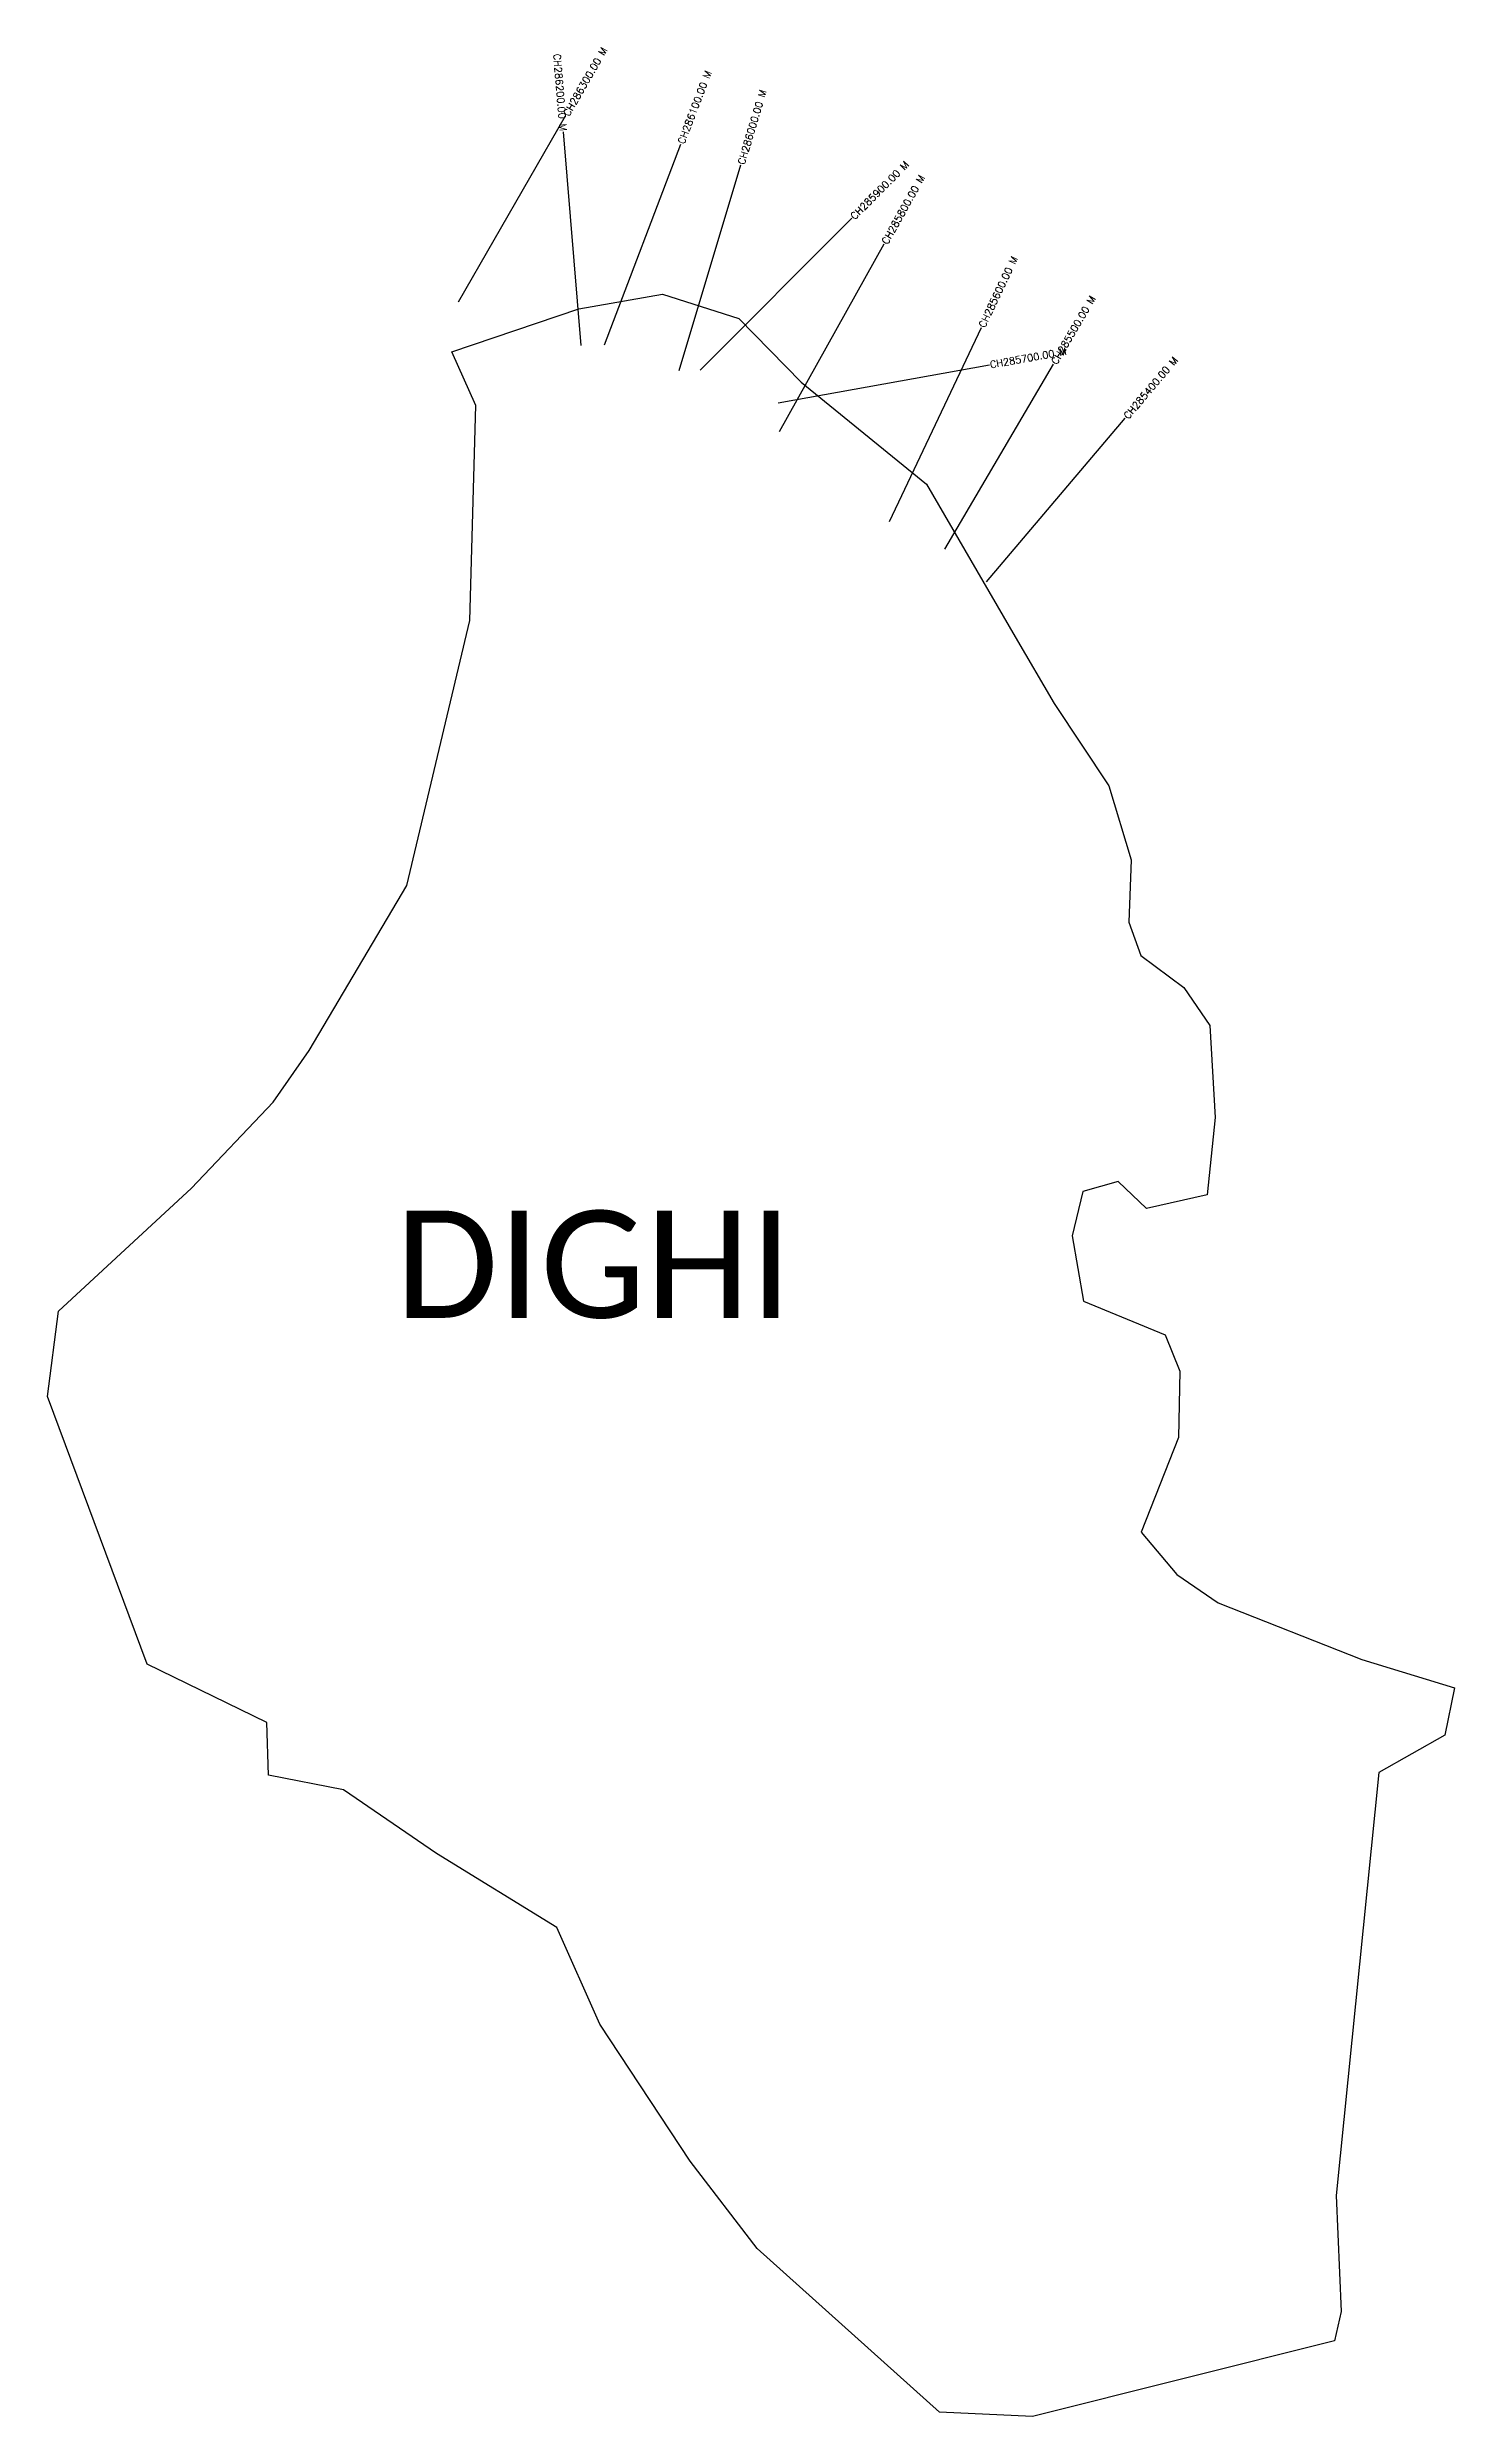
# Model space of a CAD drawing. Header units: metres. Extents: x 283839 to 285807, y 2019455 to 2022767.
import ezdxf
from ezdxf.enums import TextEntityAlignment as Align

# ---------------------------------------------------------------- set-up
doc = ezdxf.new("R2010")
doc.units = ezdxf.units.M
doc.header["$MEASUREMENT"] = 0
for name, color, linetype in [('CS', 134, 'Continuous'), ('CSMark', 6, 'Continuous'), ('village', 3, 'Continuous'), ('VILLAGE NAME', 250, 'Continuous')]:
    doc.layers.add(name, color=color, linetype=linetype)
doc.styles.get("Standard").update_dxf_attribs({"font": 'simplex.shx'})

msp = doc.modelspace()

# ---------------------------------------------------------------- linework, layer by layer
at = {"color": 6, "flags": 128}
msp.add_lwpolyline([(283838.8, 2020880.9), (283854.4, 2021000.4)], dxfattribs=at)
at = {"layer": 'CS'}
for p, q in [((284413.9, 2022411.3), (284563.5, 2022671.3)), ((284585.4, 2022350.3), (284560.5, 2022649.3)), ((284617.8, 2022351.5), (284724.5, 2022631.9)), ((284722.6, 2022315.5), (284808.6, 2022602.9)), ((284751.6, 2022316.1), (284963.7, 2022528.3)), ((284862.7, 2022230.3), (285008.9, 2022492.3)), ((285016.5, 2022104.4), (285145, 2022375.5)), ((284860.9, 2022270.4), (285156.2, 2022323.2)), ((285094.1, 2022065.6), (285245.8, 2022324.4)), ((285152.2, 2022020), (285346.1, 2022248.9))]:
    msp.add_line(p, q, dxfattribs=at)
at = {"layer": 'village', "color": 6}
for points in [[(283854.4, 2021000.4, 0), (284040.3, 2021172, 0), (284154.7, 2021292.5, 0), (284204.8, 2021364.5, 0), (284341.6, 2021595.5, 0), (284429.5, 2021966, 0), (284438, 2022266.7, 0), (284404.4, 2022341.5, 0), (284582.1, 2022401.4, 0), (284699, 2022421.9, 0), (284806, 2022388.2, 0), (284893, 2022298.9, 0), (285068.1, 2022156.7, 0), (285192.2, 2021943.2, 0), (285246.8, 2021849.8, 0), (285323.1, 2021734.6, 0), (285354.6, 2021631.2, 0), (285351.3, 2021544.3, 0), (285368.1, 2021497.4, 0), (285428, 2021452.8, 0), (285464.5, 2021399.6, 0), (285471.9, 2021270.9, 0), (285460.7, 2021162.9, 0), (285375.9, 2021143.8, 0), (285336.2, 2021181.6, 0), (285286.9, 2021167.4, 0), (285271.8, 2021105.6, 0), (285287.9, 2021014.3, 0), (285402.2, 2020967, 0), (285422.7, 2020916.1, 0), (285420.7, 2020823.6, 0), (285368.6, 2020691.4, 0), (285418.5, 2020631.8, 0)], [(285418.5, 2020631.8, 0), (285476.1, 2020592.4, 0), (285676.9, 2020513.3, 0), (285806.9, 2020473.5, 0), (285793.1, 2020407.5, 0), (285701, 2020355.3, 0), (285641.4, 2019763.9, 0), (285648.3, 2019601.7, 0), (285639.1, 2019560.6, 0), (285216.7, 2019454.5, 0), (285086.5, 2019460.8, 0), (284831.6, 2019689.4, 0), (284737.9, 2019811.8, 0), (284611.6, 2020003.2, 0), (284551.2, 2020138.6, 0), (284383, 2020242.1, 0), (284253, 2020331.1, 0), (284147.9, 2020351.4, 0), (284145.9, 2020425.1, 0), (283978.6, 2020506.8, 0), (283838.8, 2020880.9, 0)]]:
    msp.add_polyline3d(points, dxfattribs=at)

# ---------------------------------------------------------------- texts
at = {"layer": 'CSMark'}
for s, rotation, p in [('CH286300.00 M', 60.0854, (284564, 2022672.2)), ('CH286100.00 M', 69.1612, (284724.8, 2022632.8)), ('CH286000.00 M', 73.3398, (284808.9, 2022603.8)), ('CH285900.00 M', 45.0197, (284964.4, 2022529)), ('CH285800.00 M', 60.8194, (285009.4, 2022493.1)), ('CH285600.00 M', 64.6377, (285145.4, 2022376.4)), ('CH285500.00 M', 59.6183, (285246.3, 2022325.2)), ('CH285700.00 M', 10.1315, (285157.2, 2022323.4)), ('CH285400.00 M', 49.7307, (285346.8, 2022249.7))]:
    msp.add_text(s, height=10, rotation=rotation, dxfattribs=at).set_placement(p, align=Align.MIDDLE_LEFT)
msp.add_text('CH286200.00 M', height=10, rotation=274.7608, dxfattribs=at).set_placement((284560.4, 2022650.3), align=Align.MIDDLE_RIGHT)
at = {"layer": 'VILLAGE NAME', "insert": (284325.4, 2021140.8), "char_height": 150, "attachment_point": 1}
msp.add_mtext_dynamic_manual_height_columns('{\\fCalibri|b0|i0|c0|p34;DIGHI}', width=1877.914, gutter_width=1, heights=[0], dxfattribs=at)

doc.saveas('drawing.dxf')
